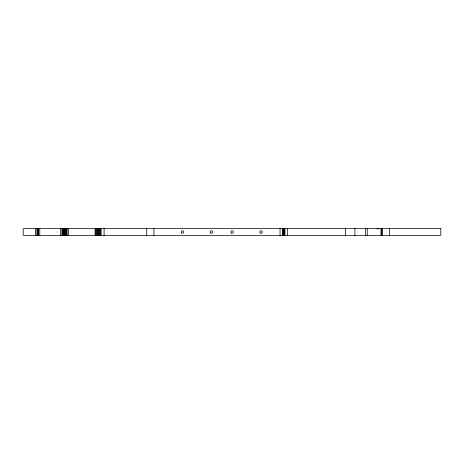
<?xml version="1.0" encoding="UTF-8"?>
<svg xmlns="http://www.w3.org/2000/svg" width="464" height="464" viewBox="0 0 464 464"><rect width="100%" height="100%" fill="white"/><g stroke="black" fill="none" stroke-linecap="round" stroke-linejoin="round"><path stroke-width="0.7" d="M378.781 228.653L378.369 228.961M377.4 228.961L376.988 228.653M389.644 228.653L389.644 235.347M382.429 228.653L382.429 235.347M381.704 228.653L381.704 235.347M380.985 228.653L380.985 235.347M367.268 228.653L367.268 235.347M365.551 228.653L365.551 235.347M354.873 228.653L354.873 235.347M345.576 228.653L345.576 235.347M287.32 228.653L287.32 235.347M284.931 228.653L284.931 235.347M284.328 228.653L284.328 235.347M283.719 228.653L283.719 235.347M283.11 228.653L283.11 235.347M282.495 228.653L282.495 235.347M280.041 228.653L280.041 235.347M153.915 228.653L153.915 235.347M146.734 228.653L146.734 235.347M104.093 228.653L104.093 235.347M101.123 228.653L101.123 235.347M100.375 228.653L100.375 235.347M99.621 228.653L99.621 235.347M98.873 228.653L98.873 235.347M98.119 228.653L98.119 235.347M97.365 228.653L97.365 235.347M96.605 228.653L96.605 235.347M95.851 228.653L95.851 235.347M95.091 228.653L95.091 235.347M68.452 228.653L68.452 235.347M67.123 228.653L67.123 235.347M66.462 228.653L66.462 235.347M65.801 228.653L65.801 235.347M65.146 228.653L65.146 235.347M64.49 228.653L64.49 235.347M63.841 228.653L63.841 235.347M63.191 228.653L63.191 235.347M62.547 228.653L62.547 235.347M61.915 228.653L61.915 235.347M60.656 228.653L60.656 235.347M39.782 228.653L39.782 235.347M38.373 228.653L38.373 235.347M38.013 228.653L38.013 235.347M37.648 228.653L37.648 235.347M37.288 228.653L37.288 235.347M36.917 228.653L36.917 235.347M35.444 228.653L35.444 235.347M440.8 228.653L23.2 228.653L23.2 235.347L440.8 235.347L440.8 228.653M231.519 233.096A1.264 1.264 0 0 0 233.421 232A1.264 1.264 0 0 0 231.519 230.904A1.264 1.264 0 0 0 231.519 233.096M210.726 233.096A1.264 1.264 0 0 0 212.628 232A1.264 1.264 0 0 0 210.726 230.904A1.264 1.264 0 0 0 210.726 233.096M260.42 233.096A1.264 1.264 0 0 0 262.317 232A1.264 1.264 0 0 0 260.42 230.904A1.264 1.264 0 0 0 260.42 233.096M181.789 233.096A1.264 1.264 0 0 0 183.692 232A1.264 1.264 0 0 0 181.789 230.904A1.264 1.264 0 0 0 181.789 233.096"/></g></svg>
